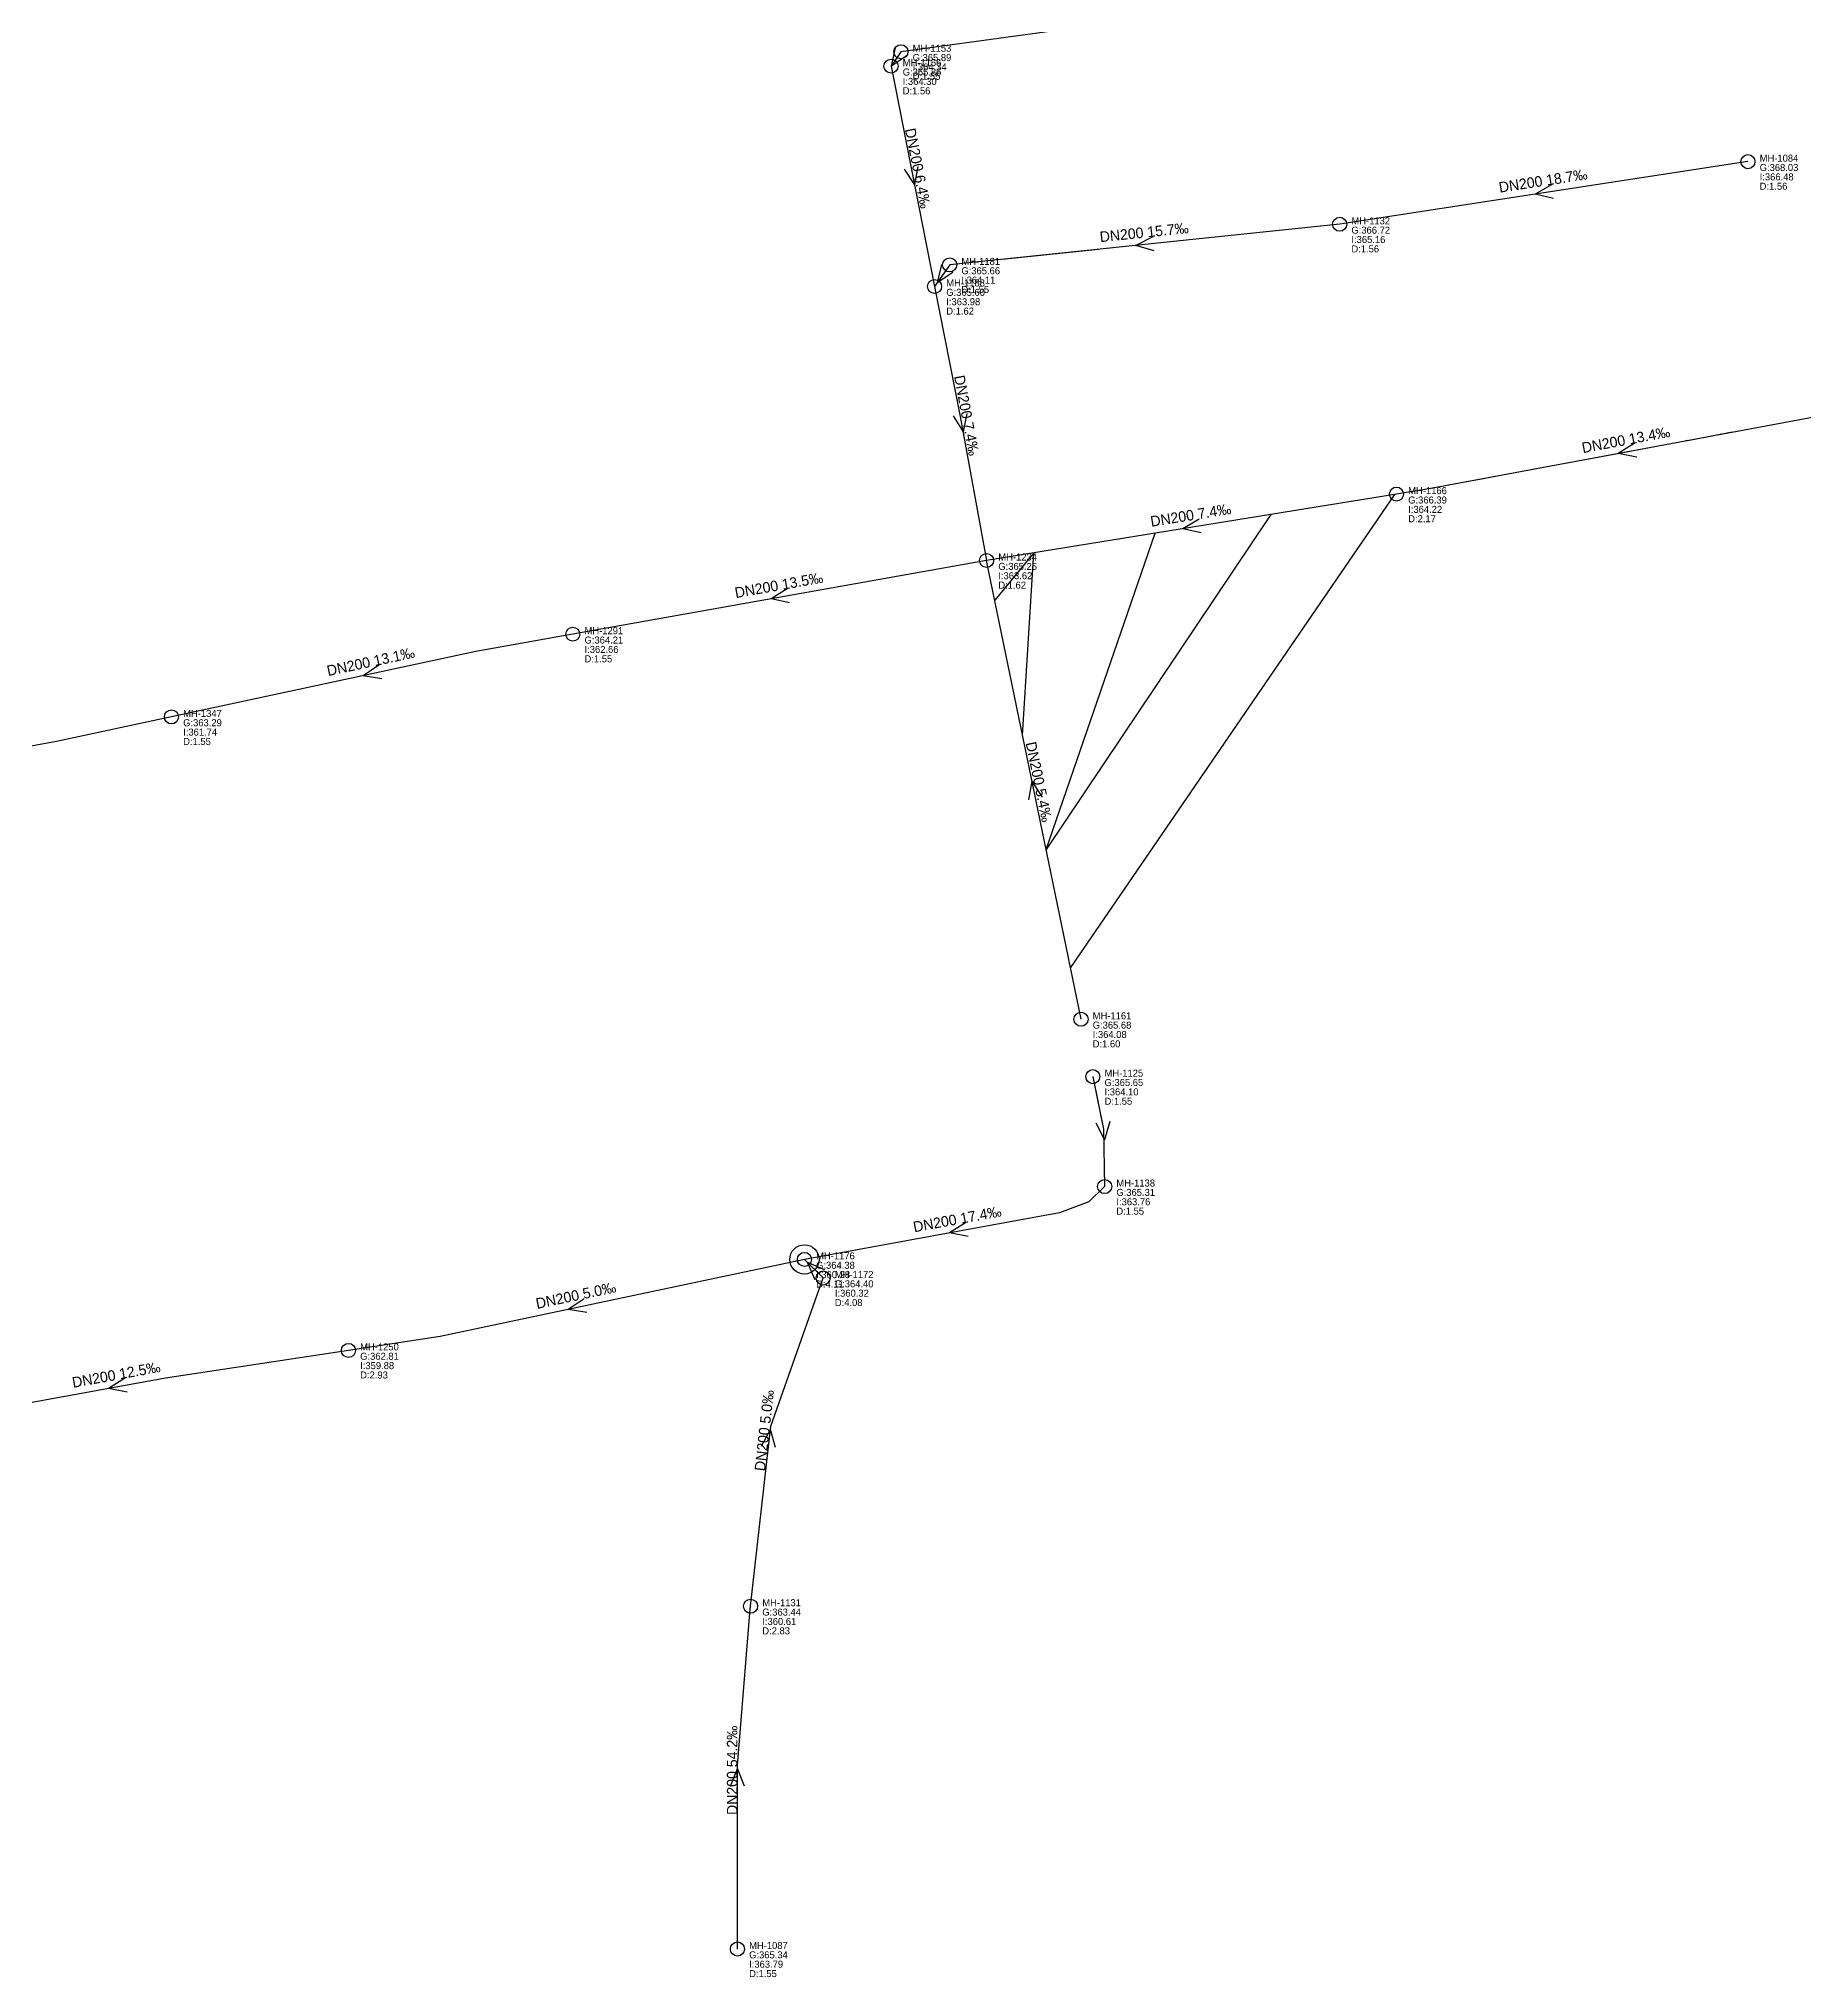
# Model space of a CAD drawing. Header units: metres. Extents: x 449901 to 451990, y 2566737 to 2570846.
# Drawn here: x 451277.5 to 451579, y 2568446.5 to 2568777.6 of the extents above; entities that cross this region are included whole.
import ezdxf
from ezdxf.enums import TextEntityAlignment as Align

# ---------------------------------------------------------------- set-up
doc = ezdxf.new("R2010")
doc.units = ezdxf.units.M
for name, color, linetype in [('SEW-DROP', 6, 'Continuous'), ('SEW-LABEL', 2, 'Continuous'), ('SEW-MH', 7, 'Continuous'), ('SEW-MH-LABEL', 8, 'Continuous'), ('SEW-PIPE-DN200', 3, 'Continuous'), ('SEW-RIDER', 8, 'Continuous')]:
    doc.layers.add(name, color=color, linetype=linetype)

msp = doc.modelspace()

# ---------------------------------------------------------------- linework, layer by layer
at = {"layer": 'SEW-DROP'}
msp.add_circle((451408.22, 2568569.08), 2.5, dxfattribs=at)
at = {"layer": 'SEW-LABEL'}
for p, q in [((451423.72, 2568776.05), (451423.01, 2568772.9)), ((451425.7, 2568774.69), (451423.01, 2568772.9)), ((451425.26, 2568755.32), (451427.02, 2568752.61)), ((451427.62, 2568755.79), (451427.02, 2568752.61)), ((451535.81, 2568752.65), (451533.02, 2568751.01)), ((451536.17, 2568750.28), (451533.02, 2568751.01)), ((451467.7, 2568743.77), (451464.84, 2568742.27)), ((451467.95, 2568741.38), (451464.84, 2568742.27)), ((451431.62, 2568739.03), (451430.88, 2568735.89)), ((451433.58, 2568737.65), (451430.88, 2568735.89)), ((451433.6, 2568713.15), (451435.33, 2568710.42)), ((451435.96, 2568713.59), (451435.33, 2568710.42)), ((451549.94, 2568708.45), (451547.21, 2568706.72)), ((451550.38, 2568706.1), (451547.21, 2568706.72)), ((451475.63, 2568695.55), (451472.86, 2568693.89)), ((451476.01, 2568693.18), (451472.86, 2568693.89)), ((451405.27, 2568683.61), (451402.53, 2568681.9)), ((451405.7, 2568681.25), (451402.53, 2568681.9)), ((451335.55, 2568670.6), (451332.87, 2568668.79)), ((451336.06, 2568668.25), (451332.87, 2568668.79)), ((451446.53, 2568647.57), (451447.1, 2568650.75)), ((451448.88, 2568648.05), (451447.1, 2568650.75)), ((451460.38, 2568592.62), (451459.47, 2568589.52)), ((451457.99, 2568592.39), (451459.47, 2568589.52)), ((451435.74, 2568575.33), (451433.01, 2568573.61)), ((451436.17, 2568572.97), (451433.01, 2568573.61)), ((451410.04, 2568565.59), (451408.75, 2568568.55)), ((451411.73, 2568567.29), (451408.75, 2568568.55)), ((451370.58, 2568562.34), (451367.9, 2568560.55)), ((451371.08, 2568559.99), (451367.9, 2568560.55)), ((451292.1, 2568548.75), (451289.36, 2568547.04)), ((451292.53, 2568546.39), (451289.36, 2568547.04)), ((451400.9, 2568537.2), (451402.43, 2568540.05)), ((451403.28, 2568536.93), (451402.43, 2568540.05)), ((451395.58, 2568479.11), (451396.78, 2568482.11)), ((451397.98, 2568479.11), (451396.78, 2568482.11))]:
    msp.add_line(p, q, dxfattribs=at)
at = {"layer": 'SEW-MH'}
for centre in [(451424.71, 2568775.37), (451423.01, 2568772.9), (451569.37, 2568756.59), (451499.64, 2568745.89), (451433.03, 2568738.96), (451430.45, 2568735.27), (451509.34, 2568699.8), (451439.34, 2568688.46), (451368.67, 2568675.88), (451300.12, 2568661.75), (451455.46, 2568610.1), (451457.48, 2568600.3), (451459.5, 2568581.53), (451408.22, 2568569.08), (451411.42, 2568565.91), (451330.35, 2568553.54), (451399.03, 2568509.84), (451396.78, 2568451.29)]:
    msp.add_circle(centre, 1.2, dxfattribs=at)
at = {"layer": 'SEW-PIPE-DN200'}
for points in [[(451484.27, 2568783.5), (451424.71, 2568775.37)], [(451424.71, 2568775.37), (451423.01, 2568772.9)], [(451423.01, 2568772.9), (451430.45, 2568735.27)], [(451569.37, 2568756.59), (451499.64, 2568745.89)], [(451499.64, 2568745.89), (451433.03, 2568738.96)], [(451433.03, 2568738.96), (451430.45, 2568735.27)], [(451430.45, 2568735.27), (451434.84, 2568713.07), (451439.34, 2568688.46)], [(451588, 2568714.34), (451515.21, 2568700.75), (451509.34, 2568699.8)], [(451509.34, 2568699.8), (451439.34, 2568688.46)], [(451439.34, 2568688.46), (451368.67, 2568675.88)], [(451455.46, 2568610.1), (451439.34, 2568688.46)], [(451368.67, 2568675.88), (451352.08, 2568672.92), (451300.12, 2568661.75)], [(451300.12, 2568661.75), (451280.48, 2568657.53), (451231.38, 2568648.56)], [(451457.48, 2568600.3), (451459.32, 2568591.35), (451459.5, 2568581.53), (451459.5, 2568581.53)], [(451459.5, 2568581.53), (451456.77, 2568578.9), (451451.79, 2568577.05), (451408.22, 2568569.08)], [(451408.22, 2568569.08), (451345.99, 2568555.91), (451330.35, 2568553.54)], [(451411.42, 2568565.91), (451408.22, 2568569.08)], [(451399.03, 2568509.84), (451402.49, 2568540.61), (451411.42, 2568565.91)], [(451330.35, 2568553.54), (451299.09, 2568548.81), (451257.18, 2568541.17), (451254.01, 2568540.8), (451251.57, 2568541.69)], [(451396.78, 2568451.29), (451396.78, 2568482.61), (451398.89, 2568508.65), (451399.03, 2568509.84)]]:
    msp.add_lwpolyline(points, dxfattribs=at)
at = {"layer": 'SEW-RIDER'}
for points in [[(451458.43, 2568741.6), (451441.98, 2568739.89)], [(451559.11, 2568708.95), (451558.92, 2568708.91), (451558.73, 2568708.88)], [(451566.75, 2568710.38), (451563.45, 2568709.76), (451559.36, 2568708.99)], [(451553.49, 2568707.9), (451547.1, 2568706.7), (451532.62, 2568704)], [(451527.44, 2568703.03), (451523.22, 2568702.24), (451517.62, 2568701.2)], [(451509.02, 2568699.75), (451453.64, 2568618.94), (451453.49, 2568619.68)], [(451487.88, 2568696.32), (451449.49, 2568639.12), (451468.13, 2568693.12)], [(451445.49, 2568658.56), (451447.4, 2568689.76), (451440.73, 2568681.7)], [(451457.49, 2568600.24), (451457.6, 2568599.72), (451459.32, 2568591.35)], [(451456.77, 2568578.9), (451451.79, 2568577.05)], [(451396.78, 2568466.29), (451396.78, 2568467.38), (451396.78, 2568468.13)], [(451396.78, 2568463.57), (451396.78, 2568464.77), (451396.78, 2568464.93)], [(451396.78, 2568451.29), (451396.78, 2568451.29), (451396.78, 2568458.06)], [(451396.78, 2568451.29), (451396.78, 2568451.29), (451396.78, 2568451.29)], [(451396.78, 2568451.29), (451396.78, 2568451.29), (451396.78, 2568451.29)], [(451396.78, 2568451.29), (451396.78, 2568451.29), (451396.78, 2568451.29)], [(451396.78, 2568451.29), (451396.78, 2568451.29), (451396.78, 2568451.29)], [(451396.78, 2568451.29), (451396.78, 2568451.29), (451396.78, 2568451.29)]]:
    msp.add_lwpolyline(points, dxfattribs=at)

# ---------------------------------------------------------------- texts
at = {"layer": 'SEW-LABEL'}
for s, rotation, p in [('DN200 6.4‰', -78.8155, (451426.73, 2568755.29)), ('DN200 18.7‰', 8.7225, (451534.51, 2568752.44)), ('DN200 15.7‰', 5.9411, (451466.34, 2568743.62)), ('DN200 7.4‰', -79.4615, (451435.05, 2568713.09)), ('DN200 13.4‰', 10.5792, (451548.68, 2568708.2)), ('DN200 7.4‰', 9.2037, (451474.34, 2568695.33)), ('DN200 13.5‰', 10.0929, (451404.01, 2568683.37)), ('DN200 13.1‰', 12.1315, (451334.34, 2568670.31)), ('DN200 5.4‰', 281.6232, (451447.4, 2568650.48)), ('DN200 17.4‰', 10.3695, (451434.48, 2568575.08)), ('DN200 5.0‰', 11.9479, (451369.37, 2568562.06)), ('DN200 12.5‰', 10.3289, (451290.84, 2568548.51)), ('DN200 5.0‰', 83.5768, (451402.26, 2568539.76)), ('DN200 54.2‰', 90, (451396.78, 2568481.81))]:
    msp.add_text(s, height=1.8, rotation=rotation, dxfattribs=at).set_placement(p, align=Align.CENTER)
at = {"layer": 'SEW-MH-LABEL'}
for s, p in [('G:365.89', (451426.71, 2568773.77)), ('MH-1153', (451426.71, 2568775.37)), ('G:365.86', (451425.01, 2568771.3)), ('MH-1156', (451425.01, 2568772.9)), ('D:1.55', (451426.71, 2568770.57)), ('I:364.34', (451426.71, 2568772.17)), ('D:1.56', (451425.01, 2568768.1)), ('I:364.30', (451425.01, 2568769.7)), ('G:368.03', (451571.37, 2568754.99)), ('MH-1084', (451571.37, 2568756.59)), ('D:1.56', (451571.37, 2568751.79)), ('I:366.48', (451571.37, 2568753.39)), ('G:366.72', (451501.64, 2568744.29)), ('MH-1132', (451501.64, 2568745.89)), ('D:1.56', (451501.64, 2568741.09)), ('I:365.16', (451501.64, 2568742.69)), ('G:365.66', (451435.03, 2568737.36)), ('MH-1181', (451435.03, 2568738.96)), ('MH-1188', (451432.45, 2568735.27)), ('D:1.55', (451435.03, 2568734.16)), ('I:364.11', (451435.03, 2568735.76)), ('G:365.60', (451432.45, 2568733.67)), ('D:1.62', (451432.45, 2568730.47)), ('I:363.98', (451432.45, 2568732.07)), ('G:366.39', (451511.34, 2568698.2)), ('MH-1166', (451511.34, 2568699.8)), ('D:2.17', (451511.34, 2568695)), ('I:364.22', (451511.34, 2568696.6)), ('MH-1234', (451441.34, 2568688.46)), ('G:365.25', (451441.34, 2568686.86)), ('I:363.62', (451441.34, 2568685.26)), ('D:1.62', (451441.34, 2568683.66)), ('G:364.21', (451370.67, 2568674.28)), ('MH-1291', (451370.67, 2568675.88)), ('D:1.55', (451370.67, 2568671.08)), ('I:362.66', (451370.67, 2568672.68)), ('MH-1347', (451302.12, 2568661.75)), ('G:363.29', (451302.12, 2568660.15)), ('I:361.74', (451302.12, 2568658.55)), ('D:1.55', (451302.12, 2568656.95)), ('G:365.68', (451457.46, 2568608.5)), ('MH-1161', (451457.46, 2568610.1)), ('D:1.60', (451457.46, 2568605.3)), ('I:364.08', (451457.46, 2568606.9)), ('G:365.65', (451459.48, 2568598.7)), ('MH-1125', (451459.48, 2568600.3)), ('D:1.55', (451459.48, 2568595.5)), ('I:364.10', (451459.48, 2568597.1)), ('MH-1138', (451461.5, 2568581.53)), ('G:365.31', (451461.5, 2568579.93)), ('I:363.76', (451461.5, 2568578.33)), ('D:1.55', (451461.5, 2568576.73)), ('MH-1176', (451410.22, 2568569.08)), ('G:364.38', (451410.22, 2568567.48)), ('I:360.28', (451410.22, 2568565.88)), ('MH-1172', (451413.42, 2568565.91)), ('D:4.11', (451410.22, 2568564.28)), ('G:364.40', (451413.42, 2568564.31)), ('I:360.32', (451413.42, 2568562.71)), ('D:4.08', (451413.42, 2568561.11)), ('G:362.81', (451332.35, 2568551.94)), ('MH-1250', (451332.35, 2568553.54)), ('D:2.93', (451332.35, 2568548.74)), ('I:359.88', (451332.35, 2568550.34)), ('MH-1131', (451401.03, 2568509.84)), ('G:363.44', (451401.03, 2568508.24)), ('I:360.61', (451401.03, 2568506.64)), ('D:2.83', (451401.03, 2568505.04)), ('G:365.34', (451398.78, 2568449.69)), ('MH-1087', (451398.78, 2568451.29)), ('D:1.55', (451398.78, 2568446.49)), ('I:363.79', (451398.78, 2568448.09))]:
    msp.add_text(s, height=1.2, dxfattribs=at).set_placement(p)

doc.saveas('drawing.dxf')
